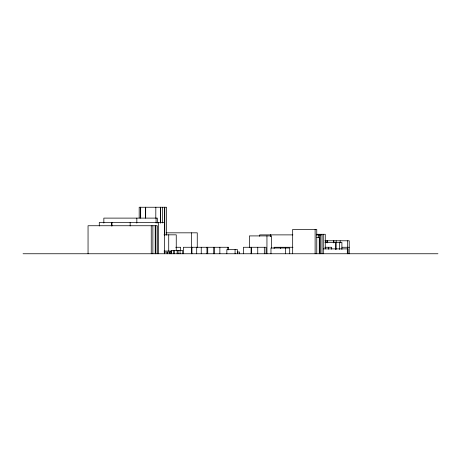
<?xml version="1.0" encoding="UTF-8"?>
<svg xmlns="http://www.w3.org/2000/svg" width="461" height="461" viewBox="0 0 461 461"><rect width="100%" height="100%" fill="white"/><g stroke="black" fill="none" stroke-linecap="round" stroke-linejoin="round"><path stroke-width="0.69" d="M166.15 232.828L197.256 232.828L197.256 247.476M316.436 234.286L325.264 234.286L325.264 248.888M164.024 234.828L176.252 234.828L176.252 250.346M292.868 234.88L259.71 234.88L259.71 236.28M316.269 234.88L321.997 234.88L321.997 253.757M316.759 237.53L319.277 237.53L319.277 253.757M324.942 240.775L349.213 240.775L349.213 253.757M324.97 242.4L341.901 242.4L341.901 249.499M175.71 247.269L180.649 247.269L180.649 250.513M292.937 247.269L274.139 247.269L274.139 248.565M324.913 247.269L331.684 247.269L331.684 249.217M341.953 247.269L349.213 247.269M323.294 248.888L348.049 248.888L348.049 253.757M164.024 251.055L171.936 251.055M164.151 252.138L169.734 252.138L169.734 253.757M23.05 253.757L437.95 253.757M347.554 240.775L347.554 249.217M347.317 248.888L347.317 253.757M340.155 240.775L340.155 242.826M339.457 242.4L339.457 249.499M336.184 240.775L336.132 249.499M335.654 242.4L335.654 249.499M333.862 240.775L333.862 242.826M333.643 240.775L333.643 242.826M328.503 247.269L328.503 249.217M327.373 240.775L327.373 242.826M327.103 240.775L327.103 242.826M325.881 240.775L325.881 242.826M323.247 234.286L323.294 253.757M320.62 234.88L320.62 253.757M319.64 234.88L319.669 253.757M318.603 234.88L318.603 237.68M316.759 253.757L316.759 229.417L292.672 229.417L292.672 253.757M315.117 229.417L315.117 253.757M289.704 253.757L289.704 248.024L270.97 248.024L270.97 253.757M285.457 248.024L285.457 253.757M280.513 247.269L280.513 248.565M271.471 248.047L271.471 235.911L249.401 235.911L249.401 247.332M270.716 234.88L270.716 236.28M270.653 234.88L270.653 236.28M266.948 235.911L266.948 253.757M266.095 253.757L266.095 247.269L243.443 247.269L243.443 253.757M264.326 247.269L264.326 253.757M257.757 247.269L257.757 253.757M251.47 247.269L251.47 253.757M251.095 247.269L251.095 253.757M239.564 253.757L239.564 252.029L237.478 252.029L237.507 253.757L237.461 249.591L226.847 249.591L226.847 253.757M235.075 249.591L235.075 253.757M228.633 249.862L228.633 247.269L183.38 247.269L183.38 253.757M227.78 247.269L227.78 249.862M219.862 247.269L219.862 253.757M214.509 247.269L214.509 253.757M213.708 247.269L213.708 253.757M207.732 247.269L207.732 253.757M206.954 247.269L206.954 253.757M201.244 247.269L201.244 253.757M196.697 247.269L196.697 253.757M191.943 247.269L191.943 253.757M191.574 232.828L191.574 247.476M191.563 247.269L191.563 253.757M182.706 253.757L182.706 250.513L171.538 250.513L171.538 253.757M180.067 250.513L180.067 253.757M178.096 250.513L178.096 253.757M177.133 250.513L177.133 253.757M174.408 250.513L174.408 253.757M173.63 250.513L173.63 253.757M171.106 251.164L171.106 253.757M170.103 251.164L170.103 253.757M168.72 234.828L168.72 251.055M167.164 252.138L167.164 253.757M166.536 235.15L166.536 207.243L139.187 207.243L139.187 217.978M164.767 207.243L164.767 235.15M164.502 253.757L164.502 222.433L99.288 222.433L99.288 225.994M164.381 207.243L164.381 235.15M162.566 207.243L162.566 222.986M160.63 207.243L160.63 222.986M160.405 207.243L160.405 222.986M158.428 222.433L158.428 253.757M157.351 223.101L157.351 218.111L103.846 218.111L103.846 223.101M157.374 253.757L157.374 225.74L88.051 225.74L88.051 253.757M156.089 218.111L156.089 223.101M155.887 225.74L155.887 253.757M155.83 207.243L155.795 217.978M155.196 225.74L155.196 253.757M152.873 225.74L152.873 253.757M151.248 225.74L151.248 253.757M140.674 207.243L140.674 217.978M140.398 207.243L140.398 217.978M136.836 218.111L136.836 223.101M130.158 222.433L130.158 225.994M112.006 222.433L112.006 225.994M111.51 222.433L111.51 225.994M145.676 217.978L145.676 207.243L145.641 217.978"/></g></svg>
